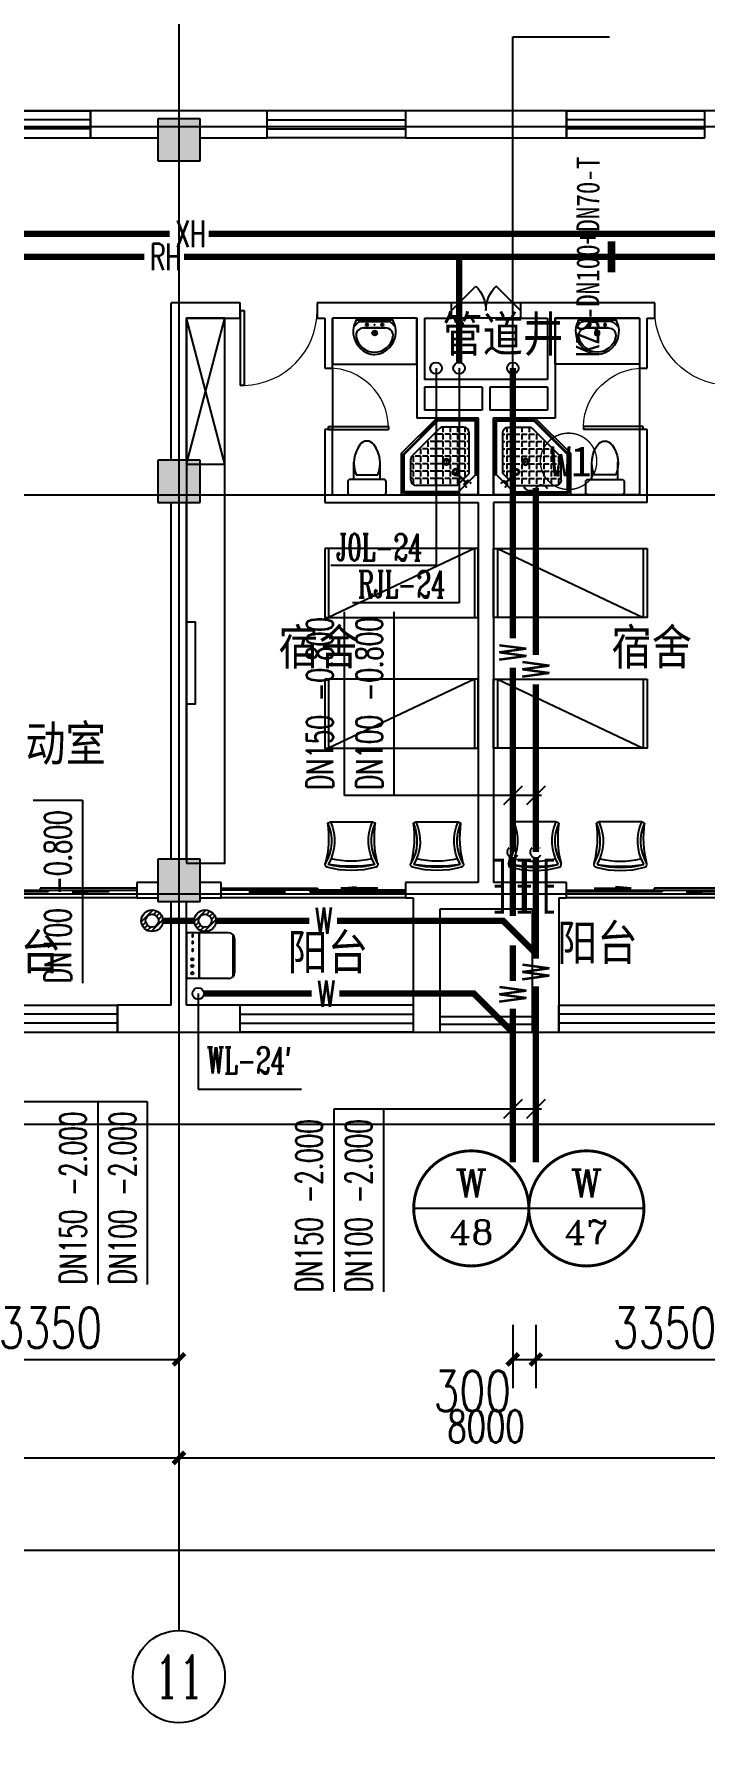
# Model space of a CAD drawing. Extents: x 0 to 2838408, y -923048 to 203859.
# Drawn here: x 2410832 to 2419567, y -278630 to -256293 of the extents above; entities that cross this region are included whole.
import ezdxf
from ezdxf.enums import TextEntityAlignment as Align

# ---------------------------------------------------------------- set-up
doc = ezdxf.new("R2010")
doc.units = 0
doc.header["$LTSCALE"] = 1000
doc.linetypes.add('DASH', pattern=[0.35, 0.25, -0.1])
for name, color, linetype in [('A-Fixt', 81, 'Continuous'), ('AXIS', 3, 'Continuous'), ('AXIS_TEXT', 7, 'Continuous'), ('CLAYER', 7, 'Continuous'), ('COLUMN', 9, 'Continuous'), ('DIM_污水', 3, 'Continuous'), ('DIM_消防', 3, 'Continuous'), ('DIM_热给水', 3, 'Continuous'), ('DIM_给水', 3, 'Continuous'), ('DOOR_FIRE', 4, 'Continuous'), ('DOTE', 8, 'Continuous'), ('E2-栏杆', 92, 'Continuous'), ('EQUIP_地漏', 7, 'Continuous'), ('EQUIP_污水', 7, 'Continuous'), ('GROUND', 2, 'Continuous'), ('PIPE-污水', 2, 'DASH'), ('PIPE-消防', 1, 'Continuous'), ('PIPE-热回水', 4, 'Continuous'), ('PUB_HATCH', 8, 'Continuous'), ('PUB_TEXT', 7, 'Continuous'), ('TEXT_污水', 7, 'Continuous'), ('TEXT_消防', 7, 'Continuous'), ('TEXT_热回水', 7, 'Continuous'), ('TWT_DIM', 3, 'Continuous'), ('TWT_TEXT', 7, 'Continuous'), ('VALVE_污水', 7, 'Continuous'), ('VPIPE-污水', 2, 'Continuous'), ('VPIPE-热给水', 5, 'Continuous'), ('VPIPE-给水', 3, 'Continuous'), ('WALL', 9, 'Continuous'), ('WINDOW', 4, 'Continuous'), ('XREF', 8, 'Continuous'), ('图框', 7, 'Continuous'), ('抗震支吊架', 2, 'Continuous'), ('洁具', 213, 'Continuous'), ('配景', 3, 'Continuous')]:
    doc.layers.add(name, color=color, linetype=linetype)
doc.styles.add('_TCH_AXIS', font='COMPLEX', dxfattribs={"bigfont": 'GBCBIG'})
doc.styles.add('_TCH_DIM_T3', font='SIMPLEX', dxfattribs={"width": 0.75, "bigfont": 'HZTXT'})
doc.styles.add('_TWT_CIRCLE', font='COMPLEX', dxfattribs={"width": 1.1, "height": 2.3, "bigfont": 'HZTXT'})
doc.styles.add('_TWT_PIPEDN', font='SIMPLEX', dxfattribs={"width": 0.8, "height": 2.3, "bigfont": 'HZTXT'})
doc.styles.add('_TWT_PIPETEXT', font='SIMPLEX', dxfattribs={"width": 0.8, "height": 2.3, "bigfont": 'HZTXT'})
doc.styles.add('_TWT_SERIAL', font='COMPLEX', dxfattribs={"width": 0.8, "height": 2.3, "bigfont": 'HZTXT'})
doc.styles.add('A_DIM_T3', font='SIMPLEX', dxfattribs={"width": 0.7, "bigfont": 'HZ'})
doc.styles.add('COMPLEX', font='COMPLEX')
doc.styles.add('kzcad', font='', dxfattribs={"width": 0.8})
doc.styles.get("Standard").update_dxf_attribs({"font": 'geniso.shx', "bigfont": 'hztxt.shx'})
doc.styles.add('黑体', font='')
doc.styles.get('kzcad').set_extended_font_data('SimSun')
doc.styles.get('黑体').set_extended_font_data('SimHei')
doc.dimstyles.new('_TCH_ARCH&&150', dxfattribs={"dimtxt": 420, "dimasz": 150, "dimexe": 375, "dimexo": 450, "dimgap": 202.5, "dimtad": 1, "dimdec": 0, "dimzin": 0, "dimdsep": 46, "dimtxsty": 'A_DIM_T3', "dimblk": 'ARCHTICK', "dimcen": 0.09, "dimclrt": 7, "dimazin": 2, "dimtfac": 1, "dimtdec": 0, "dimtix": 1, "dimtmove": 2, "dimatfit": 3, "dimfxl": 150, "dimtolj": 1, "dimtzin": 0, "dimarcsym": 0})
doc.dimstyles.new('_TWT_ARCH&&150', dxfattribs={"dimtxt": 525, "dimasz": 150, "dimexe": 375, "dimexo": 450, "dimgap": 150, "dimtad": 1, "dimdec": 0, "dimzin": 0, "dimdsep": 46, "dimtxsty": '_TCH_DIM_T3', "dimblk": 'ARCHTICK', "dimcen": 0.09, "dimclrt": 7, "dimazin": 2, "dimtfac": 1, "dimtdec": 0, "dimtix": 1, "dimtmove": 2, "dimatfit": 3, "dimfxl": 1, "dimtolj": 1, "dimtzin": 0, "dimarcsym": 0})

# ---------------------------------------------------------------- blocks, each defined once
blk = doc.blocks.new('1F平面-CAD导入_dwg_Drawing4_t3_dwg_$plan$00001613-474159-1F-927810-1F')
at = {"layer": '洁具'}
for p, q in [((-30, 250), (-170, 250)), ((-200, 170), (-430, 170)), ((-260, -140), (-260, 140)), ((-200, -170), (-200, -220)), ((-170, -250), (-30, -250))]:
    blk.add_line(p, q, dxfattribs=at)
for points in [[(-200, 220), (-200, 170), (-200, -170), (-430, -170)], [(0, -220), (0, 220)]]:
    blk.add_lwpolyline(points, dxfattribs=at)
for centre, radius, start, end in [((-170, 220), 30, 90, 180), ((-30, 220), 30, 0, 90), ((-590, 0), 110, 123.4509, 236.5491), ((-413, -227), 398, 67.4505, 126.6381), ((-413, 227), 398, 233.3619, 292.5495), ((-170, -220), 30, 180, 270), ((-30, -220), 30, 270, 0)]:
    blk.add_arc(centre, radius, start, end, dxfattribs=at)
blk = doc.blocks.new('$lvtry$00000169')
at = {"color": 0}
for p, q in [((259, -36), (259, 0)), ((259, -36), (36, -259)), ((276, -120), (120, -276)), ((144, -151), (291, -298)), ((151, -144), (298, -291)), ((183, -213), (205, -213)), ((220, -213), (243, -213)), ((259, -24), (976, -24)), ((259, -36), (964, -36)), ((270, -213), (270, -143)), ((270, -213), (340, -213)), ((276, -120), (808, -120)), ((366, -213), (366, -143)), ((366, -213), (436, -213)), ((462, -213), (462, -143)), ((462, -213), (532, -213)), ((558, -213), (558, -143)), ((558, -213), (628, -213)), ((655, -213), (655, -143)), ((655, -213), (725, -213)), ((751, -213), (751, -143)), ((751, -213), (821, -213)), ((847, -213), (847, -143)), ((847, -213), (880, -213)), ((880, -192), (880, -460)), ((964, -36), (976, -24)), ((964, -36), (964, -525)), ((976, -24), (976, -530)), ((36, -259), (0, -259)), ((24, -259), (24, -976)), ((36, -259), (36, -964)), ((120, -276), (120, -808)), ((120, -309), (147, -309)), ((120, -405), (147, -405)), ((173, -309), (173, -239)), ((173, -309), (243, -309)), ((173, -405), (173, -335)), ((173, -405), (243, -405)), ((173, -501), (173, -431)), ((270, -263), (270, -239)), ((270, -405), (270, -335)), ((270, -405), (340, -405)), ((270, -501), (270, -431)), ((334, -309), (340, -309)), ((366, -309), (366, -239)), ((366, -309), (436, -309)), ((366, -405), (366, -335)), ((366, -405), (379, -405)), ((366, -501), (366, -431)), ((462, -309), (462, -239)), ((462, -309), (532, -309)), ((462, -405), (462, -335)), ((462, -405), (532, -405)), ((462, -501), (462, -431)), ((558, -309), (558, -239)), ((558, -309), (628, -309)), ((558, -405), (558, -335)), ((558, -405), (628, -405)), ((558, -501), (558, -431)), ((655, -309), (655, -239)), ((655, -309), (725, -309)), ((655, -405), (655, -335)), ((655, -405), (725, -405)), ((655, -501), (655, -431)), ((751, -309), (751, -239)), ((751, -309), (821, -309)), ((751, -405), (751, -335)), ((751, -405), (821, -405)), ((751, -501), (751, -431)), ((847, -309), (847, -239)), ((847, -309), (880, -309)), ((847, -405), (847, -335)), ((847, -405), (880, -405)), ((847, -501), (847, -431)), ((120, -501), (147, -501)), ((120, -598), (147, -598)), ((173, -501), (243, -501)), ((173, -598), (173, -528)), ((173, -598), (243, -598)), ((173, -694), (173, -624)), ((270, -501), (340, -501)), ((270, -598), (270, -528)), ((270, -598), (340, -598)), ((270, -694), (270, -624)), ((366, -501), (436, -501)), ((366, -598), (366, -528)), ((366, -598), (436, -598)), ((366, -694), (366, -624)), ((462, -501), (532, -501)), ((462, -598), (462, -528)), ((462, -598), (532, -598)), ((462, -694), (462, -624)), ((859, -511), (511, -859)), ((964, -525), (525, -964)), ((976, -530), (530, -976)), ((558, -501), (628, -501)), ((558, -598), (558, -528)), ((558, -598), (628, -598)), ((558, -694), (558, -624)), ((655, -501), (725, -501)), ((655, -598), (655, -528)), ((655, -598), (725, -598)), ((655, -694), (655, -624)), ((751, -501), (821, -501)), ((751, -598), (751, -528)), ((751, -598), (773, -598)), ((847, -501), (867, -501)), ((964, -525), (976, -530)), ((120, -694), (147, -694)), ((120, -790), (147, -790)), ((173, -694), (243, -694)), ((173, -790), (173, -720)), ((173, -790), (243, -790)), ((173, -878), (173, -816)), ((192, -880), (460, -880)), ((270, -694), (340, -694)), ((270, -790), (270, -720)), ((270, -790), (340, -790)), ((270, -880), (270, -816)), ((366, -694), (436, -694)), ((366, -790), (366, -720)), ((366, -790), (436, -790)), ((366, -880), (366, -816)), ((462, -694), (532, -694)), ((462, -790), (462, -720)), ((462, -790), (532, -790)), ((462, -880), (462, -816)), ((558, -694), (628, -694)), ((558, -790), (558, -720)), ((558, -790), (580, -790)), ((655, -694), (676, -694)), ((36, -964), (24, -976)), ((24, -976), (530, -976)), ((36, -964), (525, -964)), ((525, -964), (530, -976))]:
    blk.add_line(p, q, dxfattribs=at)
blk.add_lwpolyline([(0, 0), (0, -1000), (540, -1000), (1000, -540), (1000, 0)], close=True)
for points in [[(0, 0), (0, -1000)], [(0, 0), (1000, 0)], [(1000, 0), (1000, -540)], [(136, -190), (148, -178), (132, -162), (121, -174)], [(190, -136), (178, -148), (162, -132), (174, -121)], [(1000, -540), (540, -1000)], [(0, -1000), (540, -1000)]]:
    blk.add_lwpolyline(points, close=True, dxfattribs=at)
for radius in [43.8, 31.1]:
    blk.add_circle((416, -428), radius, dxfattribs=at)
for centre, radius, start, end in [((808, -192), 72, 0, 90), ((296, -296), 40.6, 142.583, 128.4197), ((296, -296), 28.6, 145.828, 125.6599), ((808, -460), 72, 315, 0), ((192, -808), 72, 180, 270), ((460, -808), 72, 270, 315)]:
    blk.add_arc(centre, radius, start, end, dxfattribs=at)
for p in [(103, -156, 0), (156, -102, 0), (416, -428, 0)]:
    blk.add_point(p, dxfattribs=at)
blk = doc.blocks.new('$lvtry$00000178')
at = {"color": 0}
for p, q in [((-238, 0), (238, 0)), ((-214, -36), (-272, -91)), ((-180, -23), (180, -23)), ((-142, -105), (140, -105)), ((140, -105), (-142, -105)), ((216, -37), (268, -91))]:
    blk.add_line(p, q, dxfattribs=at)
blk.add_lwpolyline([(-104, -430, 0.224698), (110, -425, 0.348046), (269, -79), (239, 0), (-241, 0), (-271, -79, 0.356844)], format="xyb", close=True, dxfattribs=at)
for centre, radius in [((-100, -65), 16.3), ((1, -172), 31.6), ((100, -65), 16.3)]:
    blk.add_circle(centre, radius, dxfattribs=at)
at = {"color": 0, "lineweight": 13}
blk.add_circle((1, -172), 23, dxfattribs=at)
at = {"color": 0}
for centre, radius, start, end in [((-142, -205), 100, 90, 190.5602), ((-180, -73), 50, 90, 133.181), ((140, -205), 100, 349.4398, 90), ((180, -73), 50, 44.5607, 90), ((-1, -179), 243, 190.5602, 349.4398)]:
    blk.add_arc(centre, radius, start, end, dxfattribs=at)
for p in [(0, -65), (1, -172)]:
    blk.add_point(p, dxfattribs=at)
blk = doc.blocks.new('A$C70365C93')
at = {"layer": '洁具'}
blk.add_lwpolyline([(-1900, 2300), (-1900, 1700), (-800, 1700), (-800, 2300)], close=True, dxfattribs=at)
blk.add_blockref('$lvtry$00000178', (-1350, 2280), dxfattribs=at)
at = {"layer": '洁具', "rotation": 180}
blk.add_blockref('$lvtry$00000169', (0, 0), dxfattribs=at)
at = {"layer": '洁具', "extrusion": (0, 0, -1), "xscale": -1, "zscale": -1, "rotation": 90}
blk.add_blockref('1F平面-CAD导入_dwg_Drawing4_t3_dwg_$plan$00001613-474159-1F-927810-1F', (1450, 0), dxfattribs=at)
blk = doc.blocks.new('单人床')
at = {"layer": 'A-Fixt'}
for p, q in [((47774, 13973), (48674, 13973)), ((47774, 12073), (48674, 13973)), ((47774, 12073), (48674, 12073))]:
    blk.add_line(p, q, dxfattribs=at)
blk.add_lwpolyline([(47774, 14023), (48674, 14023), (48674, 12023), (47774, 12023), (47774, 14023)], dxfattribs=at)
blk = doc.blocks.new('CH_AP01')
for p, q in [((-311, 17), (-275, 0)), ((-275, 0), (275, 0)), ((275, 0), (311, 17))]:
    blk.add_line(p, q)
for centre, radius, start, end in [((-307, 555), 37.8, 100.1859, 202.8359), ((-1658, 202), 1360, 352.1659, 14.4283), ((-824, 250), 563, 335.5038, 31.0903), ((0, -579), 1213, 74.7104, 105.2896), ((0, -579), 1173, 75.0287, 104.9713), ((0, -1278), 1857, 80.611, 99.389), ((-824, 250), 603, 335.5038, 30.2691), ((0, -579), 1093, 75.8767, 104.1233), ((824, 250), 603, 149.7309, 204.4962), ((824, 250), 563, 148.9097, 204.4962), ((1658, 202), 1360, 165.5717, 187.8341), ((307, 555), 37.8, 337.1641, 79.8141)]:
    blk.add_arc(centre, radius, start, end)
blk = doc.blocks.new('A$C61295E98')
at = {"color": 3}
for p, q in [((544, 598), (0, 598)), ((0, 598), (0, 0)), ((161, 598), (161, 0)), ((170, 0), (170, 598)), ((603, 572), (603, 26)), ((624, 518), (624, 80)), ((544, 0), (0, 0))]:
    blk.add_line(p, q, dxfattribs=at)
for points in [[(82, 540), (75, 540), (75, 577), (82, 577)], [(82, 453), (75, 453), (75, 490), (82, 490)], [(82, 353), (75, 353), (75, 389), (82, 389)]]:
    blk.add_lwpolyline(points, close=True, dxfattribs=at)
for centre in [(74, 250), (74, 164), (74, 71)]:
    blk.add_circle(centre, 15.7, dxfattribs=at)
for centre, start, end in [((544, 518), 360, 90), ((544, 80), 270, 0)]:
    blk.add_arc(centre, 80, start, end, dxfattribs=at)
blk = doc.blocks.new('宿舍')
at = {"layer": 'A-Fixt'}
for p, q in [((47854, 13802), (48354, 15702)), ((48354, 13802), (47854, 15702)), ((47854, 13802), (48354, 13802))]:
    blk.add_line(p, q, dxfattribs=at)
for points in [[(47854, 8602), (48354, 8602), (48354, 15702), (47854, 15702)], [(47854, 10676), (47970, 10676), (47970, 11743), (47854, 11743)]]:
    blk.add_lwpolyline(points, close=True, dxfattribs=at)
at = {"xscale": -1, "rotation": 90}
for p in [(63677, 60475), (63677, 58775)]:
    blk.add_blockref('单人床', p, dxfattribs=at)
at = {"layer": 'A-Fixt', "xscale": -1, "rotation": 180}
for p in [(50002, 9140), (51117, 9140)]:
    blk.add_blockref('CH_AP01', p, dxfattribs=at)
at = {"layer": '配景', "color": 252}
blk.add_blockref('A$C61295E98', (47854, 7097), dxfattribs=at)
blk = doc.blocks.new('_ArchTick')
at = {"color": 0, "linetype": 'ByBlock', "const_width": 0.4}
blk.add_lwpolyline([(-0.5, -0.5), (0.5, 0.5)], dxfattribs=at)
blk = doc.blocks.new('*D845')
at = {"layer": 'AXIS', "color": 0, "lineweight": -2, "transparency": 16777216}
for p, q in [((2404717, -271542), (2404717, -275217)), ((2412717, -271542), (2412717, -275217)), ((2404717, -274842), (2412717, -274842))]:
    blk.add_line(p, q, dxfattribs=at)
at = {"layer": 'Defpoints', "color": 0, "transparency": 16777216}
for p in [(2404717, -271092), (2412717, -271092), (2412717, -274842)]:
    blk.add_point(p, dxfattribs=at)
at = {"layer": 'AXIS', "color": 0, "lineweight": -2, "transparency": 16777216, "xscale": 150, "yscale": 150, "zscale": 150, "rotation": 180}
blk.add_blockref('_ArchTick', (2404717, -274842), dxfattribs=at)
at = {"layer": 'AXIS', "color": 0, "lineweight": -2, "transparency": 16777216, "xscale": 150, "yscale": 150, "zscale": 150}
blk.add_blockref('_ArchTick', (2412717, -274842), dxfattribs=at)
at = {"layer": 'AXIS', "color": 7, "transparency": 16777216, "insert": (2408717, -274430), "char_height": 420, "attachment_point": 5, "style": 'A_DIM_T3'}
blk.add_mtext('\\A1;8000', dxfattribs=at)
blk = doc.blocks.new('*D846')
at = {"layer": 'AXIS', "color": 0, "lineweight": -2, "transparency": 16777216}
for p, q in [((2412717, -271542), (2412717, -275217)), ((2420717, -271542), (2420717, -275217)), ((2412717, -274842), (2420717, -274842))]:
    blk.add_line(p, q, dxfattribs=at)
at = {"layer": 'Defpoints', "color": 0, "transparency": 16777216}
for p in [(2412717, -271092), (2420717, -271092), (2420717, -274842)]:
    blk.add_point(p, dxfattribs=at)
at = {"layer": 'AXIS', "color": 0, "lineweight": -2, "transparency": 16777216, "xscale": 150, "yscale": 150, "zscale": 150, "rotation": 180}
blk.add_blockref('_ArchTick', (2412717, -274842), dxfattribs=at)
at = {"layer": 'AXIS', "color": 0, "lineweight": -2, "transparency": 16777216, "xscale": 150, "yscale": 150, "zscale": 150}
blk.add_blockref('_ArchTick', (2420717, -274842), dxfattribs=at)
at = {"layer": 'AXIS', "color": 7, "transparency": 16777216, "insert": (2416717, -274430), "char_height": 420, "attachment_point": 5, "style": 'A_DIM_T3'}
blk.add_mtext('\\A1;8000', dxfattribs=at)
blk = doc.blocks.new('*D853')
at = {"layer": 'AXIS', "color": 0, "lineweight": -2, "transparency": 16777216}
for p, q in [((2344917, -271542), (2344917, -276417)), ((2452117, -271542), (2452117, -276417)), ((2344917, -276042), (2452117, -276042))]:
    blk.add_line(p, q, dxfattribs=at)
at = {"layer": 'Defpoints', "color": 0, "transparency": 16777216}
for p in [(2344917, -271092), (2452117, -271092), (2452117, -276042)]:
    blk.add_point(p, dxfattribs=at)
at = {"layer": 'AXIS', "color": 0, "lineweight": -2, "transparency": 16777216, "xscale": 150, "yscale": 150, "zscale": 150, "rotation": 180}
blk.add_blockref('_ArchTick', (2344917, -276042), dxfattribs=at)
at = {"layer": 'AXIS', "color": 0, "lineweight": -2, "transparency": 16777216, "xscale": 150, "yscale": 150, "zscale": 150}
blk.add_blockref('_ArchTick', (2452117, -276042), dxfattribs=at)
at = {"layer": 'AXIS', "color": 7, "transparency": 16777216, "insert": (2398517, -275630), "char_height": 420, "attachment_point": 5, "style": 'A_DIM_T3'}
blk.add_mtext('\\A1;107200', dxfattribs=at)
blk = doc.blocks.new('$WINLIB2D$00000001')
at = {"color": 0}
for points in [[(-0.5, 0.5), (-0.5, -0.5)], [(-0.5, 0.5), (0.5, 0.5)], [(0.5, -0.5), (0.5, 0.5)], [(0.5, 0.1667), (-0.5, 0.1667)], [(0.5, -0.1667), (-0.5, -0.1667)], [(-0.5, -0.5), (0.5, -0.5)]]:
    blk.add_lwpolyline(points, dxfattribs=at)
blk = doc.blocks.new('_AXISO')
at = {"color": 0}
blk.add_circle((0, 0), 0.5, dxfattribs=at)
at = {"layer": 'AXIS_TEXT', "color": 0, "style": 'COMPLEX', "width": 1.041667}
blk.add_attdef('A', text='', height=0.56, dxfattribs=at).set_placement((-0.25, -0.28), (0.25, -0.28), align=Align.FIT)
blk = doc.blocks.new('$DorLib2D$00000116')
at = {"color": 0}
for p, q in [((-0.5, 0), (-0.146, 0.354)), ((0.5, 0), (0.146, 0.354))]:
    blk.add_line(p, q, dxfattribs=at)
for centre, start, end in [((-0.5, 0), 0, 45), ((0.5, 0), 135, 180)]:
    blk.add_arc(centre, 0.5, start, end, dxfattribs=at)
blk = doc.blocks.new('$DorLib2D$00000001')
for p, q in [((0.45, 0.975), (0.5, 0.975)), ((0.45, 0), (0.45, 0.975)), ((0.5, 0), (0.5, 0.975)), ((0.5, 0), (0.45, 0))]:
    blk.add_line(p, q)
at = {"lineweight": 13}
blk.add_arc((0.475, 0), 0.975, 91.4693, 180, dxfattribs=at)
blk = doc.blocks.new('$DorLib2D$00000131')
at = {"color": 0, "linetype": 'Continuous'}
for p, q in [((0.15, 0.125), (0.2319, 0.1973)), ((0.2319, 0.1973), (0.2319, 0.125)), ((-0.5, 0.125), (-0.5, 0)), ((0.0192, 0.125), (-0.5, 0.125)), ((0.0192, 0), (0.0192, 0.125)), ((0.35, 0.125), (0.15, 0.125)), ((-0.5, 0), (0.0192, 0)), ((-0.024, 0), (0.5, 0)), ((-0.024, -0.125), (-0.024, 0)), ((0.5, 0), (0.5, -0.125)), ((-0.35, -0.125), (-0.15, -0.125)), ((-0.2319, -0.1973), (-0.2319, -0.125)), ((-0.15, -0.125), (-0.2319, -0.1973)), ((0.5, -0.125), (-0.024, -0.125))]:
    blk.add_line(p, q, dxfattribs=at)
blk = doc.blocks.new('dddd')
at = {"layer": '图框', "color": 7}
for p, q in [((925248, 976528), (966971, 1003777)), ((925248, 976528), (966971, 1003777)), ((966971, 1003777), (955366, 978676)), ((966971, 1003777), (955366, 978676)), ((910333, 972042), (904202, 980805)), ((904202, 980805), (914469, 979905)), ((904202, 980805), (914469, 979905)), ((910333, 972042), (904202, 980805)), ((914469, 979905), (920123, 975948)), ((914469, 979905), (920123, 975948)), ((955366, 978676), (937690, 967871)), ((955366, 978676), (937690, 967871)), ((920123, 975948), (922163, 974664)), ((920123, 975948), (922163, 974664)), ((922163, 974664), (925248, 976528)), ((922163, 974664), (925248, 976528)), ((915094, 968761), (910333, 972042)), ((915094, 968761), (910333, 972042)), ((917883, 967676), (915094, 968761)), ((917883, 967676), (915094, 968761)), ((917883, 967676), (915094, 968761)), ((917883, 967676), (915094, 968761)), ((918771, 965820), (917883, 967676)), ((918771, 965820), (917883, 967676)), ((937690, 967871), (934111, 962714)), ((937690, 967871), (934111, 962714)), ((920667, 964846), (918771, 965820)), ((920667, 964846), (918771, 965820)), ((920667, 964846), (918771, 965820)), ((920667, 964846), (918771, 965820)), ((923314, 962990), (920667, 964846)), ((923314, 962990), (920667, 964846)), ((929112, 959994), (923314, 962990)), ((929112, 959994), (923314, 962990)), ((934111, 962714), (929112, 959994)), ((934111, 962714), (929112, 959994))]:
    blk.add_line(p, q, dxfattribs=at)
at = {"layer": '图框', "color": 7, "const_width": 269}
for points in [[(914119, 958129), (948732, 1015353)], [(914119, 958129), (948732, 1015353)], [(917883, 967676), (966971, 1003777)], [(917883, 967676), (966971, 1003777)], [(891635, 988405), (953474, 951002)], [(891635, 988405), (953474, 951002)], [(929112, 959994), (914469, 979905)], [(929112, 959994), (914469, 979905)], [(915094, 968761), (955366, 978676)], [(915094, 968761), (955366, 978676)], [(923314, 962990), (920123, 975948)], [(923314, 962990), (920123, 975948)], [(920667, 964846), (922163, 974664)], [(920667, 964846), (922163, 974664)], [(910333, 972042), (937690, 967871)], [(910333, 972042), (937690, 967871)]]:
    blk.add_lwpolyline(points, dxfattribs=at)
at = {"layer": '图框'}
for points in [[(955366, 978676), (966971, 1003777), (921504, 970339), (955366, 978676)], [(955366, 978676), (966971, 1003777), (921504, 970339), (955366, 978676)], [(921504, 970339), (904202, 980805), (910333, 972042), (921504, 970339)], [(921504, 970339), (904202, 980805), (910333, 972042), (921504, 970339)], [(920123, 975948), (914469, 979905), (921504, 970339), (920123, 975948)], [(920123, 975948), (914469, 979905), (921504, 970339), (920123, 975948)], [(925248, 976528), (922163, 974664), (921504, 970339), (925248, 976528)], [(925248, 976528), (922163, 974664), (921504, 970339), (925248, 976528)], [(937690, 967871), (921504, 970339), (934111, 962714), (937690, 967871)], [(921504, 970339), (923314, 962990), (929112, 959994), (921504, 970339)], [(937690, 967871), (921504, 970339), (934111, 962714), (937690, 967871)], [(921504, 970339), (923314, 962990), (929112, 959994), (921504, 970339)]]:
    blk.add_lwpolyline(points, close=True, dxfattribs=at)
for points in [[(921504, 970339), (917883, 967676), (917883, 967676), (915094, 968761), (915094, 968761), (921504, 970339)], [(921504, 970339), (917883, 967676), (917883, 967676), (915094, 968761), (915094, 968761), (921504, 970339)], [(921504, 970339), (918771, 965820), (918771, 965820), (920667, 964846), (920667, 964846), (921504, 970339)], [(921504, 970339), (918771, 965820), (918771, 965820), (920667, 964846), (920667, 964846), (921504, 970339)]]:
    blk.add_lwpolyline(points, dxfattribs=at)
at = {"layer": '图框', "color": 7, "insert": (951315, 1023156), "char_height": 5984.16, "width": 9277.05, "attachment_point": 1, "rotation": 328.83197, "style": '黑体'}
blk.add_mtext('{\\f@SimHei|b0|i0|c134|p2;N}', dxfattribs=at)
blk = doc.blocks.new('*D3332')
at = {"layer": 'Defpoints', "color": 0, "transparency": 16777216}
for p in [(2417367, -272658), (2420717, -272658), (2420717, -273558)]:
    blk.add_point(p, dxfattribs=at)
at = {"layer": 'TWT_DIM', "color": 0, "lineweight": -2, "transparency": 16777216}
for p, q in [((2417367, -273108), (2417367, -273933)), ((2420717, -273108), (2420717, -273933)), ((2417367, -273558), (2420717, -273558))]:
    blk.add_line(p, q, dxfattribs=at)
at = {"layer": 'TWT_DIM', "color": 0, "lineweight": -2, "transparency": 16777216, "xscale": 150, "yscale": 150, "zscale": 150, "rotation": 180}
blk.add_blockref('_ArchTick', (2417367, -273558), dxfattribs=at)
at = {"layer": 'TWT_DIM', "color": 0, "lineweight": -2, "transparency": 16777216, "xscale": 150, "yscale": 150, "zscale": 150}
blk.add_blockref('_ArchTick', (2420717, -273558), dxfattribs=at)
at = {"layer": 'TWT_DIM', "color": 7, "transparency": 16777216, "insert": (2419042, -273146), "char_height": 525, "attachment_point": 5, "style": '_TCH_DIM_T3'}
blk.add_mtext('\\A1;3350', dxfattribs=at)
blk = doc.blocks.new('*D3333')
at = {"layer": 'Defpoints', "color": 0, "transparency": 16777216}
for p in [(2417067, -272658), (2417367, -272658), (2417367, -273558)]:
    blk.add_point(p, dxfattribs=at)
at = {"layer": 'TWT_DIM', "color": 0, "lineweight": -2, "transparency": 16777216}
for p, q in [((2417067, -273108), (2417067, -273933)), ((2417367, -273108), (2417367, -273933)), ((2417067, -273558), (2417367, -273558))]:
    blk.add_line(p, q, dxfattribs=at)
at = {"layer": 'TWT_DIM', "color": 0, "lineweight": -2, "transparency": 16777216, "xscale": 150, "yscale": 150, "zscale": 150, "rotation": 180}
blk.add_blockref('_ArchTick', (2417067, -273558), dxfattribs=at)
at = {"layer": 'TWT_DIM', "color": 0, "lineweight": -2, "transparency": 16777216, "xscale": 150, "yscale": 150, "zscale": 150}
blk.add_blockref('_ArchTick', (2417367, -273558), dxfattribs=at)
at = {"layer": 'TWT_DIM', "color": 7, "transparency": 16777216, "insert": (2416539, -273971), "char_height": 525, "attachment_point": 5, "style": '_TCH_DIM_T3'}
blk.add_mtext('\\A1;300', dxfattribs=at)
blk = doc.blocks.new('*D3334')
at = {"layer": 'Defpoints', "color": 0, "transparency": 16777216}
for p in [(2409367, -272658), (2412717, -272658), (2412717, -273558)]:
    blk.add_point(p, dxfattribs=at)
at = {"layer": 'TWT_DIM', "color": 0, "lineweight": -2, "transparency": 16777216}
for p, q in [((2409367, -273108), (2409367, -273933)), ((2412717, -273108), (2412717, -273933)), ((2409367, -273558), (2412717, -273558))]:
    blk.add_line(p, q, dxfattribs=at)
at = {"layer": 'TWT_DIM', "color": 0, "lineweight": -2, "transparency": 16777216, "xscale": 150, "yscale": 150, "zscale": 150, "rotation": 180}
blk.add_blockref('_ArchTick', (2409367, -273558), dxfattribs=at)
at = {"layer": 'TWT_DIM', "color": 0, "lineweight": -2, "transparency": 16777216, "xscale": 150, "yscale": 150, "zscale": 150}
blk.add_blockref('_ArchTick', (2412717, -273558), dxfattribs=at)
at = {"layer": 'TWT_DIM', "color": 7, "transparency": 16777216, "insert": (2411042, -273146), "char_height": 525, "attachment_point": 5, "style": '_TCH_DIM_T3'}
blk.add_mtext('\\A1;3350', dxfattribs=at)
blk = doc.blocks.new('$VALVE$00000547')
at = {"const_width": 30}
for points in [[(0, 100), (-250, 100), (-250, 175)], [(0, 100), (0, 175)], [(0, 100), (250, 100), (250, 175)], [(-250, -175), (-250, -100), (0, -100)], [(0, -175), (0, -100)], [(250, -175), (250, -100), (0, -100)]]:
    blk.add_lwpolyline(points, dxfattribs=at)
blk = doc.blocks.new('$TwtSys$00000132')
at = {"elevation": 0}
blk.add_lwpolyline([(7, -101, -0.575183), (0, 0, 0.604745), (-11, 101, 16.924828)], format="xyb", dxfattribs=at)
blk = doc.blocks.new('$TwtSys$00000543')
for p, q in [((-94, -9), (9, 94)), ((-9, -94), (94, 9)), ((12, 55), (42, 84)), ((40, 40), (66, 66)), ((55, 12), (84, 42)), ((-84, -42), (-55, -12)), ((-66, -66), (-40, -40)), ((-42, -84), (-12, -55))]:
    blk.add_line(p, q)
for radius in [94, 56.4]:
    blk.add_circle((0, 0), radius)
blk = doc.blocks.new('1F1')
at = {"layer": 'PUB_HATCH'}
for points in [[(2412991.7, -257392.2), (2412441.7, -257392.2), (2412441.7, -257942.2), (2412991.7, -257942.2)], [(2412991.7, -261842.2), (2412441.7, -261842.2), (2412441.7, -262392.2), (2412991.7, -262392.2)], [(2412991.7, -267042.2), (2412441.7, -267042.2), (2412441.7, -267592.2), (2412991.7, -267592.2)]]:
    blk.add_hatch(color=256, dxfattribs=at).paths.add_polyline_path(points)
at = {"layer": 'AXIS'}
blk.add_line((2412716.7, -271092.2), (2412716.7, -277092.2), dxfattribs=at)
at = {"layer": 'COLUMN'}
for p, q in [((2412991.7, -257392.2), (2412441.7, -257392.2)), ((2412441.7, -257392.2), (2412441.7, -257942.2)), ((2412991.7, -257942.2), (2412991.7, -257392.2)), ((2412441.7, -257942.2), (2412991.7, -257942.2)), ((2412991.7, -261842.2), (2412441.7, -261842.2)), ((2412441.7, -261842.2), (2412441.7, -262392.2)), ((2412991.7, -262392.2), (2412991.7, -261842.2)), ((2412441.7, -262392.2), (2412991.7, -262392.2)), ((2412991.7, -267042.2), (2412441.7, -267042.2)), ((2412441.7, -267042.2), (2412441.7, -267592.2)), ((2412991.7, -267592.2), (2412991.7, -267042.2)), ((2412441.7, -267592.2), (2412991.7, -267592.2))]:
    blk.add_line(p, q, dxfattribs=at)
at = {"layer": 'DOOR_FIRE'}
for p, q in [((2417166.7, -259792.2), (2416266.7, -259792.2)), ((2417166.7, -259992.2), (2416266.7, -259992.2))]:
    blk.add_line(p, q, dxfattribs=at)
at = {"layer": 'DOTE'}
for p, q in [((2412716.7, -187892.2), (2412716.7, -271092.2)), ((2343216.7, -257492.2), (2453916.7, -257492.2)), ((2343216.7, -262292.2), (2453916.7, -262292.2)), ((2343216.7, -267492.2), (2453916.7, -267492.2))]:
    blk.add_line(p, q, dxfattribs=at)
at = {"layer": 'E2-栏杆'}
for points in [[(2416116.7, -269092.2), (2417316.7, -269092.2)], [(2416116.7, -269192.2), (2417316.7, -269192.2)]]:
    blk.add_lwpolyline(points, dxfattribs=at)
at = {"layer": 'GROUND'}
blk.add_line((2409616.7, -270492.2), (2435916.7, -270492.2), dxfattribs=at)
for points in [[(2436966.7, -257292.2), (2363416.7, -257292.2)], [(2409616.7, -269292.2), (2435916.7, -269292.2)]]:
    blk.add_lwpolyline(points, dxfattribs=at)
at = {"layer": 'WALL'}
for p, q in [((2412716.7, -257292.2), (2411566.7, -257292.2)), ((2411566.7, -257292.2), (2411566.7, -257642.2)), ((2413866.7, -257292.2), (2412716.7, -257292.2)), ((2413866.7, -257642.2), (2413866.7, -257292.2)), ((2417766.7, -257292.2), (2415666.7, -257292.2)), ((2415666.7, -257292.2), (2415666.7, -257642.2)), ((2417766.7, -257642.2), (2417766.7, -257292.2)), ((2411566.7, -257642.2), (2412441.7, -257642.2)), ((2412991.7, -257642.2), (2413866.7, -257642.2)), ((2415666.7, -257642.2), (2417766.7, -257642.2)), ((2412616.7, -261842.2), (2412616.7, -259792.2)), ((2413516.7, -259792.2), (2412616.7, -259792.2)), ((2412816.7, -261842.2), (2412816.7, -259992.2)), ((2412816.7, -259992.2), (2413516.7, -259992.2)), ((2413516.7, -259992.2), (2413516.7, -259792.2)), ((2414616.7, -259792.2), (2414516.7, -259792.2)), ((2414516.7, -259792.2), (2414516.7, -259992.2)), ((2414516.7, -259992.2), (2414616.7, -259992.2)), ((2415816.7, -259792.2), (2414616.7, -259792.2)), ((2414616.7, -259992.2), (2414616.7, -260642.2)), ((2415816.7, -259992.2), (2414716.7, -259992.2)), ((2414716.7, -260642.2), (2414716.7, -259992.2)), ((2416266.7, -259792.2), (2415816.7, -259792.2)), ((2415816.7, -259992.2), (2415816.7, -260792.2)), ((2415916.7, -259992.2), (2416266.7, -259992.2)), ((2415916.7, -259992.2), (2415916.7, -260792.2)), ((2416266.7, -259992.2), (2416266.7, -259792.2)), ((2417616.7, -259792.2), (2417166.7, -259792.2)), ((2417166.7, -259792.2), (2417166.7, -259992.2)), ((2417166.7, -259992.2), (2417516.7, -259992.2)), ((2417516.7, -259992.2), (2417516.7, -260792.2)), ((2418816.7, -259792.2), (2417616.7, -259792.2)), ((2418716.7, -259992.2), (2417616.7, -259992.2)), ((2417616.7, -259992.2), (2417616.7, -260792.2)), ((2418716.7, -259992.2), (2418716.7, -260642.2)), ((2418916.7, -259792.2), (2418816.7, -259792.2)), ((2418816.7, -260642.2), (2418816.7, -259992.2)), ((2418816.7, -259992.2), (2418916.7, -259992.2)), ((2418916.7, -259992.2), (2418916.7, -259792.2)), ((2414616.7, -260642.2), (2414716.7, -260642.2)), ((2418716.7, -260642.2), (2418816.7, -260642.2)), ((2415816.7, -260792.2), (2415816.7, -261292.2)), ((2416716.7, -260792.2), (2415916.7, -260792.2)), ((2416666.7, -260892.2), (2415916.7, -260892.2)), ((2415916.7, -260892.2), (2415916.7, -261192.2)), ((2416666.7, -260892.2), (2416666.7, -261192.2)), ((2417516.7, -260792.2), (2416716.7, -260792.2)), ((2417516.7, -260892.2), (2416766.7, -260892.2)), ((2416766.7, -260892.2), (2416766.7, -261192.2)), ((2417516.7, -260892.2), (2417516.7, -261192.2)), ((2417616.7, -260792.2), (2417616.7, -261292.2)), ((2416616.7, -261292.2), (2415816.7, -261292.2)), ((2416666.7, -261192.2), (2415916.7, -261192.2)), ((2416616.7, -261292.2), (2416616.7, -262292.2)), ((2417516.7, -261192.2), (2416766.7, -261192.2)), ((2416816.7, -261292.2), (2416816.7, -262292.2)), ((2417616.7, -261292.2), (2416816.7, -261292.2)), ((2414716.7, -261442.2), (2414616.7, -261442.2)), ((2414616.7, -261442.2), (2414616.7, -262392.2)), ((2414716.7, -262292.2), (2414716.7, -261442.2)), ((2418816.7, -261442.2), (2418716.7, -261442.2)), ((2418716.7, -261442.2), (2418716.7, -262292.2)), ((2418816.7, -262392.2), (2418816.7, -261442.2)), ((2412616.7, -267042.2), (2412616.7, -262392.2)), ((2412816.7, -267042.2), (2412816.7, -262392.2)), ((2414616.7, -262392.2), (2416616.7, -262392.2)), ((2414716.7, -262292.2), (2416616.7, -262292.2)), ((2416616.7, -262392.2), (2416616.7, -267342.2)), ((2418716.7, -262292.2), (2416816.7, -262292.2)), ((2418816.7, -262392.2), (2416816.7, -262392.2)), ((2416816.7, -262392.2), (2416816.7, -267342.2)), ((2412441.7, -267342.2), (2412166.7, -267342.2)), ((2412166.7, -267342.2), (2412166.7, -267542.2)), ((2413266.7, -267342.2), (2412991.7, -267342.2)), ((2413266.7, -267542.2), (2413266.7, -267342.2)), ((2416016.7, -267342.2), (2415666.7, -267342.2)), ((2415666.7, -267342.2), (2415666.7, -267542.2)), ((2416616.7, -267342.2), (2416016.7, -267342.2)), ((2417416.7, -267342.2), (2416816.7, -267342.2)), ((2417766.7, -267342.2), (2417416.7, -267342.2)), ((2417766.7, -267542.2), (2417766.7, -267342.2)), ((2412166.7, -267542.2), (2412441.7, -267542.2)), ((2412616.7, -268942.2), (2412616.7, -267592.2)), ((2412816.7, -268942.2), (2412816.7, -267592.2)), ((2412991.7, -267542.2), (2413266.7, -267542.2)), ((2415666.7, -267542.2), (2415766.7, -267542.2)), ((2415766.7, -267542.2), (2415766.7, -268942.2)), ((2417666.7, -267542.2), (2417666.7, -268942.2)), ((2417666.7, -267542.2), (2417766.7, -267542.2)), ((2416116.7, -267692.2), (2416116.7, -269292.2)), ((2416716.7, -267692.2), (2416116.7, -267692.2)), ((2417316.7, -267692.2), (2416716.7, -267692.2)), ((2417316.7, -267692.2), (2417316.7, -269292.2)), ((2412616.7, -268942.2), (2411916.7, -268942.2)), ((2411916.7, -268942.2), (2411916.7, -269292.2)), ((2413516.7, -268942.2), (2412816.7, -268942.2)), ((2413516.7, -269292.2), (2413516.7, -268942.2)), ((2415766.7, -268942.2), (2415766.7, -269292.2)), ((2417666.7, -269292.2), (2417666.7, -268942.2)), ((2411916.7, -269292.2), (2412716.7, -269292.2)), ((2412716.7, -269292.2), (2413516.7, -269292.2)), ((2415766.7, -269292.2), (2416116.7, -269292.2)), ((2417316.7, -269292.2), (2417666.7, -269292.2))]:
    blk.add_line(p, q, dxfattribs=at)
at = {"layer": 'WINDOW'}
for p, q in [((2414716.7, -260642.2), (2414716.7, -261442.2)), ((2418716.7, -260642.2), (2418716.7, -261442.2)), ((2412166.7, -267542.2), (2409766.7, -267542.2)), ((2415666.7, -267542.2), (2413266.7, -267542.2)), ((2420166.7, -267542.2), (2417766.7, -267542.2))]:
    blk.add_line(p, q, dxfattribs=at)
for name, p in [('宿舍', (2364962.9, -275693.9)), ('A$C70365C93', (2416616.7, -262292.2))]:
    blk.add_blockref(name, p)
at = {"xscale": -1}
for name, p in [('A$C70365C93', (2416816.7, -262292.2)), ('宿舍', (2468470.6, -275693.9))]:
    blk.add_blockref(name, p, dxfattribs=at)
at = {"layer": 'AXIS'}
ref = blk.add_blockref('_AXISO', (2412716.7, -277692.2), dxfattribs=dict(at, xscale=1200, yscale=1200, zscale=1200))
ref.add_attrib('A', '11', dxfattribs={"layer": 'AXIS_TEXT', "height": 553.14, "style": '_TCH_AXIS'}).set_placement((2412400.7, -277968.8), (2413032.8, -277968.8), align=Align.FIT)
at = {"layer": 'DOOR_FIRE', "xscale": 900, "yscale": -900, "zscale": 200, "rotation": 179.9999999994664}
blk.add_blockref('$DorLib2D$00000116', (2416716.7, -259892.2), dxfattribs=at)
at = {"layer": 'WINDOW'}
for name, p, xscale, yscale, zscale in [('$WINLIB2D$00000001', (2410666.7, -257467.2), 1800, 350, 1800), ('$WINLIB2D$00000001', (2418666.7, -257467.2), 1800, 350, 1800), ('$DorLib2D$00000001', (2414016.7, -259892.2), -1000, -1000, -1000), ('$DorLib2D$00000001', (2419416.7, -259892.2), 1000, -1000, 1000), ('$WINLIB2D$00000001', (2418791.7, -269117.2), 2249.999999993481, 350, 2249.999999993481)]:
    blk.add_blockref(name, p, dxfattribs=dict(at, xscale=xscale, yscale=yscale, zscale=zscale))
for name, p, xscale, yscale, zscale, rotation in [('$WINLIB2D$00000001', (2414766.7, -257467.2), -1800, 350, -1800, 359.9999999999996), ('$DorLib2D$00000001', (2414666.7, -261042.2), 800, 800, 800, 269.9999999994664), ('$DorLib2D$00000001', (2418766.7, -261042.2), 800, -800, 800, 269.9999999994664), ('$DorLib2D$00000131', (2410966.7, -267442.2), -2400, 200, -2400, 180), ('$DorLib2D$00000131', (2414466.7, -267442.2), 2400, 200, 2400, 180), ('$DorLib2D$00000131', (2418966.7, -267442.2), -2400, 200, -2400, 180), ('$WINLIB2D$00000001', (2410791.7, -269117.2), -2249.999999993481, -350, -2249.999999993481, 180), ('$WINLIB2D$00000001', (2414641.7, -269117.2), 2249.999999993481, -350, 2249.999999993481, 180)]:
    blk.add_blockref(name, p, dxfattribs=dict(at, xscale=xscale, yscale=yscale, zscale=zscale, rotation=rotation))
at = {"layer": 'CLAYER'}
blk.add_text('管道井', height=525, dxfattribs=at).set_placement((2416149.1, -260479.2))
at = {"layer": 'PUB_TEXT'}
for s, p in [('宿舍', (2414011.9, -264556)), ('宿舍', (2418351.3, -264556)), ('活动室', (2410190.8, -265812.2)), ('阳台', (2417643.2, -268408.1)), ('阳台', (2410129.2, -268530.2)), ('阳台', (2414131.5, -268530.2))]:
    blk.add_text(s, height=525, dxfattribs=at).set_placement(p)
at = {"layer": 'AXIS'}
for p1, p2, distance, picture, middle in [((2344916.7, -271092.2), (2452116.7, -271092.2), -4950, '*D853', (2398516.7, -275629.7)), ((2404716.7, -271092.2), (2412716.7, -271092.2), -3750, '*D845', (2408716.7, -274429.7)), ((2412716.7, -271092.2), (2420716.7, -271092.2), -3750, '*D846', (2416716.7, -274429.7))]:
    dim = blk.add_aligned_dim(p1=p1, p2=p2, distance=distance, dimstyle='_TCH_ARCH&&150', dxfattribs=at)
    dim.commit()
    dim.dimension.update_dxf_attribs({"geometry": picture, "text_midpoint": middle})

msp = doc.modelspace()

# ---------------------------------------------------------------- hatches: boundary and pattern name
at = {"layer": 'PIPE-污水'}
for points in [[(2416938.8, -267842.2), (2416938.8, -267800.9), (2416955.9, -267800.9)], [(2416559.2, -268792.2), (2416559.2, -268750.9), (2416576.3, -268750.9)]]:
    msp.add_hatch(color=256, dxfattribs=at).paths.add_polyline_path(points)
at = {"layer": 'PIPE-污水', "linetype": 'ByBlock'}
for points in [[(2416938.8, -267842.2), (2416968, -267813), (2416955.9, -267800.9)], [(2416559.2, -268792.2), (2416588.3, -268763), (2416576.3, -268750.9)]]:
    msp.add_hatch(color=256, dxfattribs=at).paths.add_polyline_path(points)

# ---------------------------------------------------------------- linework, layer by layer
at = {"layer": 'DIM_污水'}
for p, q in [((2417066.7, -260642.2, -800), (2417066.7, -256327.3)), ((2417066.7, -256327.3), (2418327.9, -256327.3)), ((2414874.6, -266212), (2414874.6, -263815.6)), ((2415519.6, -266212), (2415519.6, -263815.6)), ((2415519.6, -266212), (2414874.6, -266212)), ((2417441.7, -266212), (2415519.6, -266212)), ((2417188.7, -266090), (2416944.8, -266333.9)), ((2417488.7, -266090), (2417244.8, -266333.9)), ((2408991.7, -270196.8), (2411658.9, -270196.8)), ((2411658.9, -270196.8), (2411658.9, -272580.6)), ((2411658.9, -270196.8), (2412303.9, -270196.8)), ((2412303.9, -270196.8), (2412303.9, -272580.6))]:
    msp.add_line(p, q, dxfattribs=at)
at = {"layer": 'DIM_污水', "linetype": 'ByBlock'}
for p, q in [((2410816.1, -266272), (2411461.1, -266272)), ((2411461.1, -266272), (2411461.1, -268655.7)), ((2412966.7, -268792.2), (2412966.7, -270037.1)), ((2412966.7, -270037.1), (2414315.4, -270037.1)), ((2417188.7, -270173.5), (2416944.8, -270417.5)), ((2417488.7, -270173.5), (2417244.8, -270417.5)), ((2415379.9, -270295.5), (2414734.9, -270295.5)), ((2414734.9, -270295.5), (2414734.9, -272679.2)), ((2417441.7, -270295.5), (2415379.9, -270295.5)), ((2415379.9, -270295.5), (2415379.9, -272679.2))]:
    msp.add_line(p, q, dxfattribs=at)
at = {"layer": 'DIM_消防'}
for p, q in [((2417275.4, -271590.3), (2415775.4, -271590.3)), ((2418775.4, -271590.3), (2417275.4, -271590.3))]:
    msp.add_line(p, q, dxfattribs=at)
at = {"layer": 'DIM_消防', "const_width": 18.4, "elevation": 0}
msp.add_lwpolyline([(2418160.9, -261856.7, -1), (2417425.9, -261856.7, -1)], format="xyb", close=True, dxfattribs=at)
at = {"layer": 'DIM_消防', "const_width": 37.5}
for points in [[(2417275.4, -271590.3, 1), (2415775.4, -271590.3, 1)], [(2418775.4, -271590.3, 1), (2417275.4, -271590.3, 1)]]:
    msp.add_lwpolyline(points, format="xyb", close=True, dxfattribs=at)
at = {"layer": 'DIM_热给水'}
for p, q in [((2416366.7, -260642.2), (2416366.7, -263698.7)), ((2416366.7, -263698.7), (2414977.2, -263698.7))]:
    msp.add_line(p, q, dxfattribs=at)
at = {"layer": 'DIM_给水'}
for p, q in [((2416066.7, -260642.2), (2416066.7, -263215.7)), ((2416066.7, -263215.7), (2414697.7, -263215.7))]:
    msp.add_line(p, q, dxfattribs=at)
at = {"layer": 'PIPE-污水', "ltscale": 1.5, "const_width": 82.5}
for points in [[(2417066.7, -260642.2), (2417066.7, -264162.3)], [(2417366.7, -262205.8), (2417366.7, -264381.8)], [(2417066.7, -264543.6), (2417066.7, -266948.1)], [(2417366.7, -264763.2), (2417366.7, -266948.1)], [(2417066.7, -267023.1), (2417066.7, -267778.8)], [(2417366.7, -267023.1), (2417366.7, -268270.1)], [(2412916.9, -267842.2), (2412507.7, -267842.2)], [(2414414.1, -267842.2), (2413198.9, -267842.2)], [(2416938.8, -267842.2), (2414774.3, -267842.2)], [(2417066.7, -268161.3), (2417066.7, -268626.6)], [(2417366.7, -268270.1), (2417366.7, -268335.5)], [(2417366.7, -268695.8), (2417366.7, -270990.9)], [(2414446.5, -268792.2), (2413041.7, -268792.2)], [(2416559.2, -268792.2), (2414806.8, -268792.2)], [(2417066.7, -268986.9), (2417066.7, -270990.9)]]:
    msp.add_lwpolyline(points, dxfattribs=at)
at = {"layer": 'PIPE-污水', "linetype": 'ByBlock', "ltscale": 1.5, "const_width": 82.5}
for points in [[(2416938.8, -267842.2), (2417366.7, -268270.1)], [(2416559.2, -268792.2), (2417066.7, -269299.8)]]:
    msp.add_lwpolyline(points, dxfattribs=at)
at = {"layer": 'PIPE-污水'}
for centre in [(2417066.7, -266948.1), (2417366.7, -266948.1)]:
    msp.add_arc(centre, 75, 135, 45, dxfattribs=at)
at = {"layer": 'PIPE-消防', "ltscale": 1.5, "const_width": 82.5}
for points in [[(2409999.6, -258892.2), (2412594.8, -258892.2)], [(2413102.3, -258892.2), (2420576.3, -258892.2)]]:
    msp.add_lwpolyline(points, dxfattribs=at)
at = {"layer": 'PIPE-热回水', "ltscale": 1.5, "const_width": 82.5}
for points in [[(2412265, -259192.2), (2408366.7, -259192.2)], [(2416366.7, -259192.2), (2412783, -259192.2)], [(2420282, -259192.2), (2416366.7, -259192.2)], [(2416366.7, -260567.2), (2416366.7, -259192.2)]]:
    msp.add_lwpolyline(points, dxfattribs=at)
at = {"layer": 'VPIPE-污水'}
for centre in [(2417066.7, -260642.2), (2412966.7, -268792.2)]:
    msp.add_circle(centre, 75, dxfattribs=at)
at = {"layer": 'VPIPE-热给水'}
msp.add_circle((2416366.7, -260642.2), 75, dxfattribs=at)
at = {"layer": 'VPIPE-给水'}
msp.add_circle((2416066.7, -260642.2), 75, dxfattribs=at)
at = {"layer": '抗震支吊架', "color": 2, "const_width": 100}
msp.add_lwpolyline([(2418354.2, -259392.2), (2418354.2, -258992.2)], dxfattribs=at)

# ---------------------------------------------------------------- block references
at = {"xscale": 0.125, "yscale": 0.125, "zscale": 0.125, "rotation": 31.1680319589541}
msp.add_blockref('dddd', (2371218.7, -450032.2), dxfattribs=at)
at = {"layer": 'EQUIP_地漏', "linetype": 'ByBlock', "xscale": 1.5, "yscale": 1.5, "zscale": 1.5}
for p in [(2412366.7, -267842.2), (2413057.9, -267842.2)]:
    msp.add_blockref('$TwtSys$00000543', p, dxfattribs=at)
at = {"layer": 'EQUIP_污水', "xscale": 1.5, "yscale": -1.5, "zscale": 1.5, "rotation": 270}
msp.add_blockref('$TwtSys$00000132', (2417366.7, -262205.4), dxfattribs=at)
at = {"layer": 'VALVE_污水', "xscale": 1.35, "yscale": 1.35, "zscale": 1.35}
for p, rotation in [((2417066.7, -267392.2), 270), ((2417366.7, -267392.2), 270.0000000000066)]:
    msp.add_blockref('$VALVE$00000547', p, dxfattribs=dict(at, rotation=rotation))
at = {"layer": 'XREF'}
msp.add_blockref('1F1', (0, 0), dxfattribs=at)

# ---------------------------------------------------------------- texts
at = {"layer": 'DIM_污水', "color": 7, "style": '_TWT_PIPEDN', "width": 0.64}
for s, p in [('-0.800', (2414724.6, -264984.8)), ('-0.800', (2415369.6, -264984.8)), ('DN150', (2414724.6, -266137)), ('DN100', (2415369.6, -266137)), ('-2.000', (2411508.9, -271428.4)), ('-2.000', (2412153.9, -271428.4)), ('DN150', (2411508.9, -272580.6)), ('DN100', (2412153.9, -272580.6))]:
    msp.add_text(s, height=345, rotation=90, dxfattribs=at).set_placement(p)
at = {"layer": 'DIM_污水', "color": 7, "linetype": 'ByBlock', "style": '_TWT_PIPEDN', "width": 0.64}
for s, p in [('-0.800', (2411311.1, -267503.6)), ('DN100', (2411311.1, -268655.7)), ('-2.000', (2414584.9, -271527.1)), ('-2.000', (2415229.9, -271527.1)), ('DN150', (2414584.9, -272679.2)), ('DN100', (2415229.9, -272679.2))]:
    msp.add_text(s, height=345, rotation=90, dxfattribs=at).set_placement(p)
at = {"layer": 'DIM_污水', "color": 7, "linetype": 'ByBlock', "style": '_TWT_SERIAL', "width": 0.64}
msp.add_text("WL-24'", height=345, dxfattribs=at).set_placement((2413079.3, -269833.3))
at = {"layer": 'DIM_消防', "color": 7, "style": '_TWT_CIRCLE'}
for s, height, p, p2 in [('W', 362.4, (2416316.6, -271447.1), (2416734.2, -271447.1)), ('W', 362.4, (2417816.6, -271447.1), (2418234.2, -271447.1)), ('48', 314.27, (2416237.3, -272055.9), (2416813.5, -272055.9)), ('47', 314.27, (2417737.3, -272055.9), (2418313.5, -272055.9))]:
    msp.add_text(s, height=height, dxfattribs=at).set_placement(p, p2, align=Align.FIT)
at = {"layer": 'DIM_热给水', "color": 7, "style": '_TWT_SERIAL', "width": 0.64}
msp.add_text('RJL-24', height=345, dxfattribs=at).set_placement((2415046.2, -263629.7))
at = {"layer": 'DIM_给水', "color": 7, "style": '_TWT_SERIAL', "width": 0.64}
msp.add_text('J0L-24', height=345, dxfattribs=at).set_placement((2414766.7, -263146.7))
at = {"layer": 'TEXT_污水', "style": '_TWT_PIPETEXT', "width": 0.64}
for p in [(2417239.2, -264458.1), (2417539.2, -264677.6), (2417539.2, -268620.8), (2417239.2, -268911.9)]:
    msp.add_text('W', height=345, rotation=90, dxfattribs=at).set_placement(p)
at = {"layer": 'TEXT_污水', "linetype": 'ByBlock', "style": '_TWT_PIPETEXT', "width": 0.64}
for p in [(2414489.1, -268014.7), (2414521.5, -268964.7)]:
    msp.add_text('W', height=345, dxfattribs=at).set_placement(p)
at = {"layer": 'TEXT_消防', "linetype": 'ByBlock', "style": '_TWT_PIPETEXT', "width": 0.64}
msp.add_text('XH', height=345, dxfattribs=at).set_placement((2412669.8, -259064.7))
at = {"layer": 'TEXT_热回水', "linetype": 'ByBlock', "style": '_TWT_PIPETEXT', "width": 0.64}
msp.add_text('RH', height=345, dxfattribs=at).set_placement((2412340, -259364.7))
at = {"layer": 'TWT_TEXT', "style": '黑体'}
msp.add_text('W1', height=394.3, dxfattribs=at).set_placement((2417557.2, -262053.5))
at = {"layer": '抗震支吊架', "color": 2, "style": 'kzcad', "width": 0.8}
msp.add_text('KZS-DN100+DN70-T', height=300, rotation=89.88539, dxfattribs=at).set_placement((2418194.2, -259192.2), align=Align.CENTER)

# ---------------------------------------------------------------- dimensions: what is measured, and where the dimension line sits
at = {"layer": 'TWT_DIM'}
for p1, p2, picture, middle in [((2409366.7, -272657.6), (2412716.7, -272657.6), '*D3334', (2411041.7, -273145.6)), ((2417366.7, -272657.6), (2420716.7, -272657.6), '*D3332', (2419041.7, -273145.6))]:
    dim = msp.add_aligned_dim(p1=p1, p2=p2, distance=-900.5, dimstyle='_TWT_ARCH&&150', dxfattribs=at)
    dim.commit()
    dim.dimension.update_dxf_attribs({"geometry": picture, "text_midpoint": middle})
dim = msp.add_linear_dim(base=(2417366.7, -273558.1), p1=(2417066.7, -272657.6), p2=(2417366.7, -272657.6), angle=0, dimstyle='_TWT_ARCH&&150', dxfattribs=at)
dim.commit()
dim.dimension.update_dxf_attribs({"geometry": '*D3333', "text_midpoint": (2416538.7, -273970.6), "dimtype": 129})

doc.saveas('drawing.dxf')
